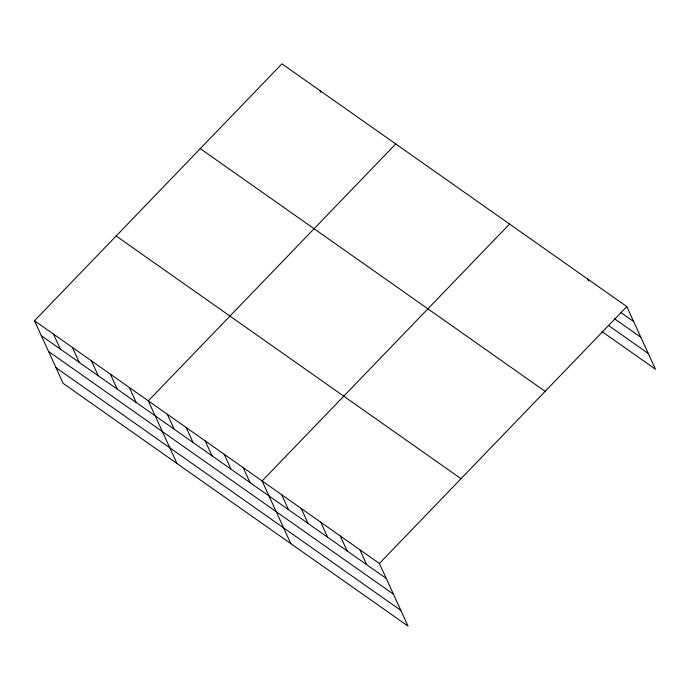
<?xml version="1.0" encoding="UTF-8"?>
<svg xmlns="http://www.w3.org/2000/svg" width="690" height="690" viewBox="0 0 690 690"><rect width="100%" height="100%" fill="white"/><g stroke="black" fill="none" stroke-linecap="round" stroke-linejoin="round"><path stroke-width="1.03" d="M34.5 320.755L379.379 563.48L408.066 626.149L63.195 383.424L34.5 320.755L281.934 63.851L626.805 306.576L655.5 369.245L601.973 331.562M395.741 143.951L148.307 400.856L177.002 463.525M509.548 224.052L262.122 480.956L290.809 543.625M379.379 563.48L626.805 306.576M620.914 312.561L633.661 321.531M614.523 318.737L640.863 337.281M609.21 325.99L648.289 353.496M200.281 148.635L545.16 391.351M116.153 235.98L461.032 478.705M41.348 335.72L386.228 578.436M48.559 351.46L393.429 594.185M55.985 367.684L400.864 610.4M587.725 279.062L588.579 280.934M319.867 90.554L320.721 92.425M359.835 549.723L366.683 564.687M340.291 535.975L347.139 550.931M320.747 522.218L327.595 537.174M301.202 508.461L308.051 523.425M281.658 494.713L288.515 509.668M243.147 467.604L249.996 482.569M224.181 454.253L231.029 469.217M205.215 440.91L212.063 455.866M186.248 427.559L193.096 442.514M167.273 414.207L174.13 429.163M129.341 387.504L136.189 402.468M110.374 374.161L117.222 389.117M91.408 360.81L98.256 375.765M72.433 347.458L79.29 362.414M53.466 334.107L60.315 349.071"/></g></svg>
